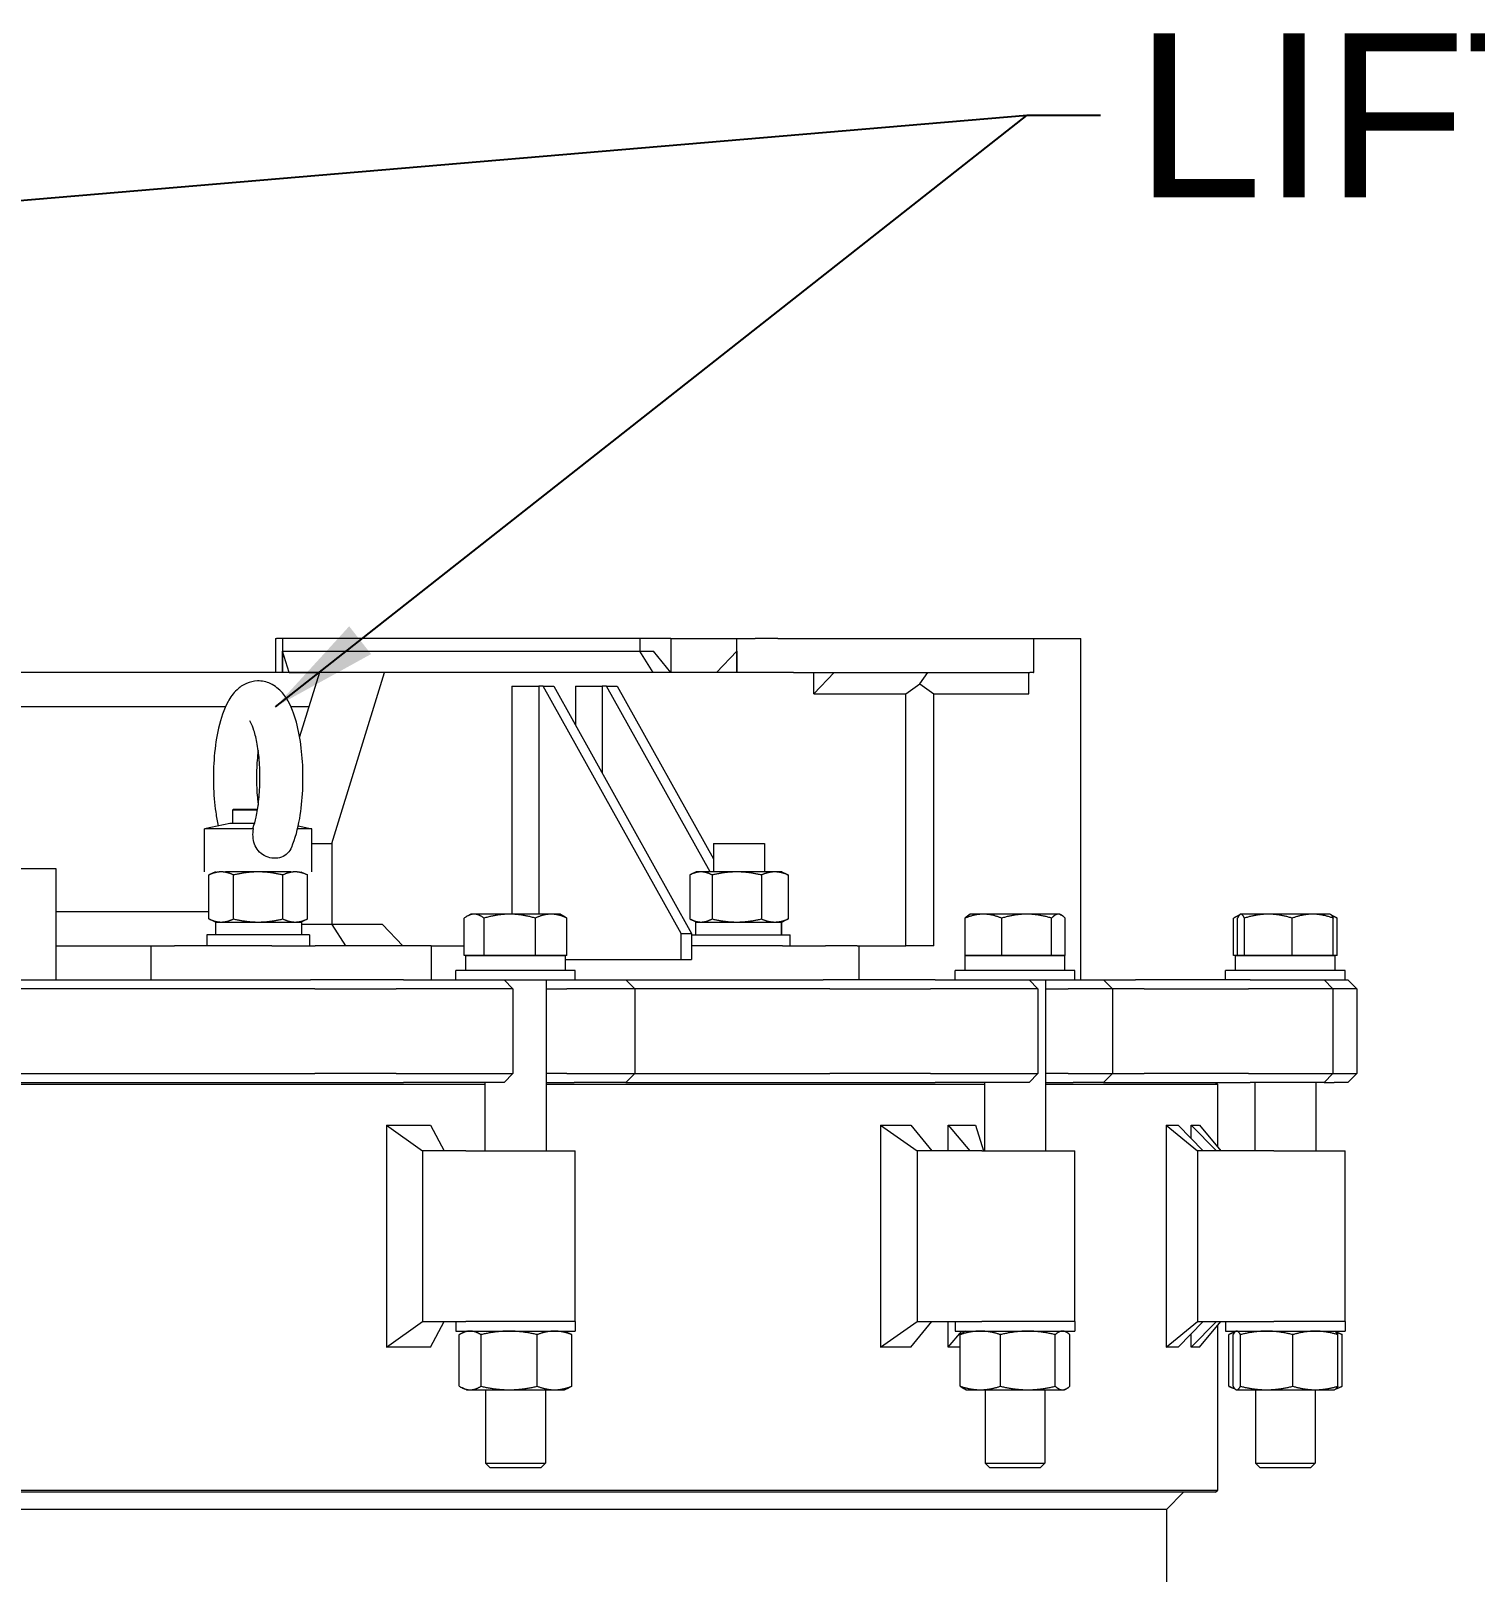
# Model space of a CAD drawing. Header units: inches. Extents: x 20 to 536, y 8 to 344.
# Drawn here: x 268 to 289.14, y 135.78 to 158.35 of the extents above; entities that cross this region are included whole.
import ezdxf

# ---------------------------------------------------------------- set-up
doc = ezdxf.new("R2010")
doc.units = ezdxf.units.IN
doc.header["$LTSCALE"] = 16
doc.header["$MEASUREMENT"] = 0
doc.layers.add('Symbol (ANSI)', color=7, linetype='Continuous', lineweight=25)
doc.layers.add('Visible (ANSI)', color=7, linetype='Continuous', lineweight=50)
doc.styles.add('MEMCOR Medium', font='arial.ttf')
doc.dimstyles.new('Default (ANSI)$7', dxfattribs={"dimscale": 16, "dimtxt": 0.15, "dimasz": 0.098425, "dimexe": 0.125, "dimexo": 0.0625, "dimgap": 0.031496, "dimtad": 0, "dimtih": 1, "dimtoh": 1, "dimdec": 4, "dimrnd": 1e-08, "dimzin": 3, "dimdsep": 46, "dimlunit": 5, "dimtxsty": 'MEMCOR Medium', "dimcen": 0.09, "dimdle": 0.393701, "dimclrd": 256, "dimclre": 256, "dimclrt": 256, "dimadec": 0, "dimazin": 1, "dimtfac": 0.8, "dimtofl": 0, "dimtmove": 0, "dimatfit": 3, "dimfxl": 1, "dimfrac": 1, "dimtolj": 1, "dimtzin": 4, "dimlwd": -1, "dimlwe": -1, "dimarcsym": 0})

msp = doc.modelspace()

# ---------------------------------------------------------------- linework, layer by layer
at = {"layer": 'Visible (ANSI)', "linetype": 'Continuous', "lineweight": 18}
for p, q in [((271.57917, 149.45079), (271.59386, 149.45079)), ((271.57917, 149.45079), (271.57917, 148.95079)), ((271.68101, 149.45079), (271.59386, 149.45079)), ((276.91182, 149.45079), (271.68101, 149.45079)), ((271.68101, 149.45079), (271.68101, 148.95079)), ((277.36597, 149.45079), (276.91182, 149.45079)), ((276.91182, 149.45079), (276.91182, 149.26329)), ((277.36597, 149.45079), (278.12597, 149.45079)), ((277.36597, 149.45079), (277.36597, 148.95079)), ((278.12597, 149.45079), (278.3294, 149.45079)), ((278.3294, 149.45079), (278.59763, 149.45079)), ((278.3294, 148.95079), (278.3294, 149.45079)), ((278.93304, 149.45079), (278.59763, 149.45079)), ((278.93304, 149.45079), (282.61711, 149.45079)), ((282.61711, 149.45079), (282.67439, 149.45079)), ((282.67439, 149.45079), (282.67877, 149.45079)), ((282.67877, 149.45079), (283.36597, 149.45079)), ((282.67877, 148.95079), (282.67877, 149.45079)), ((283.36597, 144.45079), (283.36597, 149.45079)), ((271.77758, 148.95079), (271.68101, 149.26329)), ((271.68101, 148.95079), (271.68101, 149.26329)), ((271.68101, 149.26329), (276.91182, 149.26329)), ((276.91182, 149.26329), (277.10999, 149.26329)), ((277.10783, 148.95079), (276.91182, 149.26329)), ((277.36597, 148.95079), (277.10999, 149.26329)), ((278.03219, 148.95079), (278.3294, 149.26329)), ((278.3294, 149.26329), (278.3294, 148.95079)), ((272.22295, 148.95079), (266.24314, 148.95079)), ((271.77758, 148.95079), (272.22295, 148.95079)), ((272.22295, 148.95079), (271.9316, 148.00794)), ((273.17401, 148.95079), (272.22295, 148.95079)), ((272.40147, 146.45079), (273.17401, 148.95079)), ((279.16157, 148.95079), (273.17401, 148.95079)), ((279.16157, 148.95079), (282.61711, 148.95079)), ((279.45878, 148.63829), (279.75598, 148.95079)), ((279.45878, 148.63829), (279.45878, 148.95079)), ((281.0074, 148.78689), (281.12648, 148.95079)), ((282.60597, 148.63829), (282.60597, 148.95079)), ((282.67439, 148.95079), (282.61711, 148.95079)), ((282.67439, 148.95079), (282.67877, 148.95079)), ((275.0397, 148.75079), (275.43347, 148.75079)), ((275.0397, 148.75079), (275.0397, 145.41442)), ((275.49767, 148.75079), (275.43347, 148.75079)), ((275.43347, 148.75079), (275.43347, 145.41442)), ((277.51391, 145.13079), (275.49767, 148.75079)), ((275.49767, 148.75079), (275.65218, 148.75079)), ((275.65218, 148.75079), (277.66842, 145.13079)), ((275.96675, 148.75079), (276.36053, 148.75079)), ((275.96675, 148.75079), (275.96675, 148.186)), ((276.42472, 148.75079), (276.36053, 148.75079)), ((276.36053, 148.75079), (276.36053, 147.47901)), ((277.93857, 146.03279), (276.42472, 148.75079)), ((276.42472, 148.75079), (276.57923, 148.75079)), ((276.57923, 148.75079), (277.98759, 146.22219)), ((280.80287, 148.63829), (281.0074, 148.78689)), ((281.0074, 148.78689), (281.21194, 148.63829)), ((279.45878, 148.63829), (280.80287, 148.63829)), ((280.80287, 144.95079), (280.80287, 148.63829)), ((281.21194, 144.95079), (281.21194, 148.63829)), ((281.21194, 148.63829), (282.60597, 148.63829)), ((270.84576, 148.45079), (266.24314, 148.45079)), ((272.06845, 148.45079), (271.804, 148.45079)), ((270.96238, 146.95079), (270.94988, 146.93829)), ((271.31387, 146.93829), (270.94988, 146.93829)), ((270.94988, 146.93829), (270.94988, 146.7418)), ((270.96238, 146.95079), (271.31592, 146.95079)), ((270.90954, 146.7418), (270.53748, 146.66271)), ((271.27011, 146.7418), (270.90954, 146.7418)), ((271.9104, 146.70562), (272.11228, 146.66271)), ((271.25484, 146.66271), (270.53748, 146.66271)), ((270.53748, 146.03279), (270.53748, 146.66271)), ((272.11228, 146.66271), (271.90058, 146.66271)), ((272.11228, 146.03279), (272.11228, 146.66271)), ((272.11228, 146.45079), (272.40147, 146.45079)), ((272.40147, 146.45079), (272.40147, 145.26329)), ((277.98759, 146.45079), (278.73759, 146.45079)), ((277.98759, 146.45079), (277.98759, 146.03279)), ((278.73759, 146.45079), (278.73759, 146.03279)), ((268.36814, 146.07579), (252.36814, 146.07579)), ((268.36814, 144.45079), (268.36814, 146.07579)), ((270.69988, 146.03279), (270.60319, 145.98771)), ((271.80381, 146.03279), (270.84595, 146.03279)), ((271.94988, 146.03279), (272.04657, 145.98771)), ((277.73759, 146.03279), (277.66157, 145.99734)), ((277.80538, 146.03279), (277.73759, 146.03279)), ((278.32914, 146.03279), (277.80538, 146.03279)), ((278.88635, 146.03279), (278.32914, 146.03279)), ((278.98759, 146.03279), (278.88635, 146.03279)), ((278.98759, 146.03279), (279.06362, 145.99734)), ((270.60319, 145.34388), (270.60319, 145.98771)), ((270.96404, 145.34388), (270.96404, 145.98771)), ((271.68572, 145.34388), (271.68572, 145.98771)), ((272.04657, 145.34388), (272.04657, 145.98771)), ((277.64194, 145.98771), (277.64194, 145.34388)), ((277.96881, 145.98771), (277.96881, 145.34388)), ((278.68946, 145.98771), (278.68946, 145.34388)), ((279.08325, 145.98771), (279.08325, 145.34388)), ((268.36814, 145.45079), (270.60319, 145.45079)), ((270.69988, 145.29879), (270.60319, 145.34388)), ((271.94988, 145.29879), (272.04657, 145.34388)), ((274.34043, 144.81042), (274.34043, 145.35583)), ((274.43543, 145.41442), (274.38138, 145.38322)), ((274.48537, 145.41442), (274.43543, 145.41442)), ((275.00581, 145.41442), (274.48537, 145.41442)), ((274.6303, 144.81042), (274.6303, 145.35583)), ((275.61187, 145.41442), (275.00581, 145.41442)), ((275.38131, 144.81042), (275.38131, 145.35583)), ((275.74743, 145.41442), (275.61187, 145.41442)), ((275.74743, 145.41442), (275.80148, 145.38322)), ((275.84243, 144.81042), (275.84243, 145.35583)), ((277.73759, 145.29879), (277.66157, 145.33424)), ((278.98759, 145.29879), (279.06362, 145.33424)), ((281.67143, 144.81042), (281.67143, 145.35583)), ((281.7471, 145.41442), (281.72396, 145.40106)), ((281.93924, 145.41442), (281.7471, 145.41442)), ((282.57289, 145.41442), (281.93924, 145.41442)), ((282.20705, 144.81042), (282.20705, 145.35583)), ((283.03675, 145.41442), (282.57289, 145.41442)), ((282.93872, 144.81042), (282.93872, 145.35583)), ((283.0591, 145.41442), (283.03675, 145.41442)), ((283.0591, 145.41442), (283.08224, 145.40106)), ((283.13477, 144.81042), (283.13477, 145.35583)), ((285.69849, 145.41115), (285.60266, 145.35583)), ((285.60266, 144.81042), (285.60266, 145.35583)), ((285.66032, 144.81042), (285.66032, 145.35583)), ((285.70415, 145.41442), (285.69849, 145.41115)), ((285.70976, 145.41442), (285.70415, 145.41442)), ((286.10911, 145.41442), (285.70976, 145.41442)), ((285.7592, 144.81042), (285.7592, 145.35583)), ((286.7595, 145.41442), (286.10911, 145.41442)), ((286.45902, 144.81042), (286.45902, 145.35583)), ((287.01615, 145.41442), (286.7595, 145.41442)), ((287.01615, 145.41442), (287.02181, 145.41115)), ((287.02181, 145.41115), (287.11763, 145.35583)), ((287.05997, 144.81042), (287.05997, 145.35583)), ((287.11763, 144.81042), (287.11763, 145.35583)), ((272.07488, 145.11079), (270.57488, 145.11079)), ((270.57488, 145.11079), (270.57488, 144.95079)), ((270.6994, 145.29879), (270.6994, 145.11079)), ((270.6994, 145.29879), (271.95738, 145.29879)), ((271.95738, 145.29879), (271.95738, 145.11079)), ((272.40147, 145.26329), (271.95738, 145.26329)), ((272.07488, 145.11079), (272.07488, 144.95079)), ((273.14311, 145.26329), (272.40147, 145.26329)), ((272.40147, 145.26329), (272.60211, 144.95079)), ((273.14311, 145.26329), (273.44031, 144.95079)), ((277.51391, 145.13079), (277.66842, 145.13079)), ((277.51391, 144.75079), (277.51391, 145.13079)), ((277.66842, 145.13079), (277.66842, 144.75079)), ((277.66842, 145.11079), (279.11259, 145.11079)), ((277.73009, 145.29879), (278.98441, 145.29879)), ((277.73009, 145.11079), (277.73009, 145.29879)), ((278.98441, 145.11079), (278.98441, 145.29879)), ((278.98441, 145.29879), (278.98759, 145.29879)), ((278.99097, 145.29879), (278.98759, 145.29879)), ((278.99097, 145.11079), (278.99097, 145.29879)), ((279.11259, 144.95079), (279.11259, 145.11079)), ((268.36814, 144.95079), (269.7547, 144.95079)), ((269.7547, 144.95079), (270.10019, 144.95079)), ((269.7547, 144.95079), (269.7547, 144.45079)), ((271.52677, 144.95079), (270.10019, 144.95079)), ((271.52677, 144.95079), (272.15681, 144.95079)), ((273.8564, 144.95079), (272.15681, 144.95079)), ((273.8564, 144.95079), (274.34043, 144.95079)), ((273.8564, 144.95079), (273.8564, 144.45079)), ((278.9999, 144.95079), (277.66842, 144.95079)), ((278.9999, 144.95079), (279.62993, 144.95079)), ((280.09346, 144.95079), (279.62993, 144.95079)), ((280.09346, 144.95079), (280.11793, 144.95079)), ((280.11793, 144.95079), (280.80287, 144.95079)), ((280.11793, 144.95079), (280.11793, 144.45079)), ((281.21194, 144.95079), (280.80287, 144.95079)), ((274.48537, 144.81042), (274.34043, 144.81042)), ((274.36193, 144.81042), (275.82093, 144.81042)), ((274.36193, 144.59142), (274.36193, 144.81042)), ((274.43543, 144.81042), (274.43543, 144.81042)), ((274.6303, 144.81042), (274.48537, 144.81042)), ((275.00581, 144.81042), (274.6303, 144.81042)), ((275.38131, 144.81042), (275.00581, 144.81042)), ((275.61187, 144.81042), (275.38131, 144.81042)), ((275.84243, 144.81042), (275.61187, 144.81042)), ((275.74743, 144.81042), (275.74743, 144.81042)), ((275.82093, 144.59142), (275.82093, 144.81042)), ((275.82093, 144.75079), (277.51391, 144.75079)), ((277.51391, 144.75079), (277.66842, 144.75079)), ((281.93924, 144.81042), (281.67143, 144.81042)), ((281.6736, 144.81042), (283.1326, 144.81042)), ((281.6736, 144.59142), (281.6736, 144.81042)), ((281.7471, 144.81042), (281.7471, 144.81042)), ((282.20705, 144.81042), (281.93924, 144.81042)), ((282.57289, 144.81042), (282.20705, 144.81042)), ((282.93872, 144.81042), (282.57289, 144.81042)), ((283.03675, 144.81042), (282.93872, 144.81042)), ((283.13477, 144.81042), (283.03675, 144.81042)), ((283.0591, 144.81042), (283.0591, 144.81042)), ((283.1326, 144.59142), (283.1326, 144.81042)), ((285.66032, 144.81042), (285.60266, 144.81042)), ((285.63065, 144.81042), (287.08965, 144.81042)), ((285.63065, 144.59142), (285.63065, 144.81042)), ((285.70976, 144.81042), (285.66032, 144.81042)), ((285.70415, 144.81042), (285.70415, 144.81042)), ((285.7592, 144.81042), (285.70976, 144.81042)), ((286.10911, 144.81042), (285.7592, 144.81042)), ((286.45902, 144.81042), (286.10911, 144.81042)), ((286.7595, 144.81042), (286.45902, 144.81042)), ((287.05997, 144.81042), (286.7595, 144.81042)), ((287.01615, 144.81042), (287.01615, 144.81042)), ((287.11763, 144.81042), (287.05997, 144.81042)), ((287.08965, 144.59142), (287.08965, 144.81042)), ((267.58805, 144.45079), (272.09129, 144.45079)), ((272.91208, 144.45079), (272.09129, 144.45079)), ((273.45036, 144.45079), (272.91208, 144.45079)), ((273.45036, 144.45079), (274.6293, 144.45079)), ((275.96643, 144.59142), (274.21643, 144.59142)), ((274.21643, 144.45079), (274.21643, 144.59142)), ((274.6293, 144.45079), (274.86694, 144.45079)), ((274.86694, 144.45079), (274.92306, 144.45079)), ((274.92306, 144.45079), (275.05306, 144.32079)), ((274.92306, 144.45079), (275.95263, 144.45079)), ((275.53893, 144.45079), (275.53893, 141.95079)), ((275.95263, 144.45079), (276.11967, 144.45079)), ((275.96643, 144.45079), (275.96643, 144.59142)), ((276.11967, 144.45079), (276.34712, 144.45079)), ((276.34712, 144.45079), (276.70668, 144.45079)), ((276.70668, 144.45079), (279.59256, 144.45079)), ((276.70668, 144.45079), (276.83668, 144.32079)), ((280.42956, 144.45079), (279.59256, 144.45079)), ((281.23515, 144.45079), (280.42956, 144.45079)), ((281.23515, 144.45079), (282.42302, 144.45079)), ((283.2781, 144.59142), (281.5281, 144.59142)), ((281.5281, 144.45079), (281.5281, 144.59142)), ((282.42302, 144.45079), (282.58603, 144.45079)), ((282.58603, 144.45079), (282.60814, 144.45079)), ((282.60814, 144.45079), (282.73814, 144.32079)), ((282.60814, 144.45079), (283.2781, 144.45079)), ((282.8506, 144.45079), (282.8506, 141.95079)), ((283.2781, 144.45079), (283.2781, 144.59142)), ((283.2781, 144.45079), (283.42307, 144.45079)), ((283.42307, 144.45079), (283.57082, 144.45079)), ((283.57082, 144.45079), (283.69963, 144.45079)), ((283.69963, 144.45079), (284.16709, 144.45079)), ((283.69963, 144.45079), (283.82963, 144.32079)), ((284.89286, 144.45079), (284.16709, 144.45079)), ((285.84312, 144.45079), (284.89286, 144.45079)), ((287.23515, 144.59142), (285.48515, 144.59142)), ((285.48515, 144.45079), (285.48515, 144.59142)), ((285.84312, 144.45079), (286.85908, 144.45079)), ((286.85908, 144.45079), (286.92264, 144.45079)), ((286.92264, 144.45079), (286.92564, 144.45079)), ((286.92564, 144.45079), (287.05564, 144.32079)), ((286.92564, 144.45079), (287.23515, 144.45079)), ((287.23515, 144.45079), (287.23515, 144.59142)), ((287.23515, 144.45079), (287.26213, 144.45079)), ((287.26213, 144.45079), (287.27303, 144.45079)), ((287.27303, 144.45079), (287.40303, 144.32079)), ((272.15257, 144.32079), (267.62579, 144.32079)), ((272.15257, 144.32079), (272.80399, 144.32079)), ((272.80399, 144.32079), (273.34227, 144.32079)), ((274.69737, 144.32079), (273.34227, 144.32079)), ((274.93615, 144.32079), (274.69737, 144.32079)), ((275.05306, 144.32079), (274.93615, 144.32079)), ((275.05306, 144.32079), (275.05306, 143.08079)), ((275.53893, 144.32079), (275.8424, 144.32079)), ((276.19486, 144.32079), (275.8424, 144.32079)), ((276.42339, 144.32079), (276.19486, 144.32079)), ((276.83668, 144.32079), (276.42339, 144.32079)), ((279.69305, 144.32079), (276.83668, 144.32079)), ((276.83668, 144.32079), (276.83668, 143.08079)), ((279.69305, 144.32079), (280.35733, 144.32079)), ((280.35733, 144.32079), (281.16292, 144.32079)), ((282.52829, 144.32079), (281.16292, 144.32079)), ((282.69208, 144.32079), (282.52829, 144.32079)), ((282.73814, 144.32079), (282.69208, 144.32079)), ((282.73814, 144.32079), (282.73814, 143.08079)), ((282.8506, 144.32079), (283.1826, 144.32079)), ((283.53312, 144.32079), (283.1826, 144.32079)), ((283.68158, 144.32079), (283.53312, 144.32079)), ((283.82963, 144.32079), (283.68158, 144.32079)), ((284.29149, 144.32079), (283.82963, 144.32079)), ((283.82963, 144.32079), (283.82963, 143.08079)), ((284.29149, 144.32079), (284.8675, 144.32079)), ((284.8675, 144.32079), (285.81776, 144.32079)), ((286.98553, 144.32079), (285.81776, 144.32079)), ((287.04939, 144.32079), (286.98553, 144.32079)), ((287.05564, 144.32079), (287.04939, 144.32079)), ((287.34473, 144.32079), (287.05564, 144.32079)), ((287.05564, 144.32079), (287.05564, 143.08079)), ((287.39051, 144.32079), (287.34473, 144.32079)), ((287.40303, 144.32079), (287.39051, 144.32079)), ((287.40303, 144.32079), (287.40303, 143.08079)), ((267.62579, 143.08079), (272.15257, 143.08079)), ((272.80399, 143.08079), (272.15257, 143.08079)), ((273.34227, 143.08079), (272.80399, 143.08079)), ((273.34227, 143.08079), (274.69737, 143.08079)), ((274.69737, 143.08079), (274.93615, 143.08079)), ((274.92306, 142.95079), (275.05306, 143.08079)), ((274.93615, 143.08079), (275.05306, 143.08079)), ((275.8424, 143.08079), (275.53893, 143.08079)), ((275.8424, 143.08079), (276.19486, 143.08079)), ((276.19486, 143.08079), (276.42339, 143.08079)), ((276.42339, 143.08079), (276.83668, 143.08079)), ((276.70668, 142.95079), (276.83668, 143.08079)), ((276.83668, 143.08079), (279.69305, 143.08079)), ((280.35733, 143.08079), (279.69305, 143.08079)), ((281.16292, 143.08079), (280.35733, 143.08079)), ((281.16292, 143.08079), (282.52829, 143.08079)), ((282.52829, 143.08079), (282.69208, 143.08079)), ((282.60814, 142.95079), (282.73814, 143.08079)), ((282.69208, 143.08079), (282.73814, 143.08079)), ((283.1826, 143.08079), (282.8506, 143.08079)), ((283.1826, 143.08079), (283.53312, 143.08079)), ((283.53312, 143.08079), (283.68158, 143.08079)), ((283.68158, 143.08079), (283.82963, 143.08079)), ((283.69963, 142.95079), (283.82963, 143.08079)), ((283.82963, 143.08079), (284.29149, 143.08079)), ((284.8675, 143.08079), (284.29149, 143.08079)), ((285.81776, 143.08079), (284.8675, 143.08079)), ((285.81776, 143.08079), (286.98553, 143.08079)), ((286.92564, 142.95079), (287.05564, 143.08079)), ((286.98553, 143.08079), (287.04939, 143.08079)), ((287.04939, 143.08079), (287.05564, 143.08079)), ((287.05564, 143.08079), (287.34473, 143.08079)), ((287.27303, 142.95079), (287.40303, 143.08079)), ((287.34473, 143.08079), (287.39051, 143.08079)), ((287.39051, 143.08079), (287.40303, 143.08079)), ((274.64393, 142.91954), (265.98577, 142.91954)), ((267.35878, 142.95079), (272.43453, 142.95079)), ((272.43453, 142.95079), (272.91208, 142.95079)), ((272.91208, 142.95079), (273.45036, 142.95079)), ((274.6293, 142.95079), (273.45036, 142.95079)), ((274.86694, 142.95079), (274.6293, 142.95079)), ((274.64393, 142.95079), (274.64393, 141.95079)), ((274.92306, 142.95079), (274.86694, 142.95079)), ((275.53893, 142.95079), (275.95049, 142.95079)), ((281.9556, 142.91954), (275.53893, 142.91954)), ((276.11967, 142.95079), (275.95049, 142.95079)), ((276.34712, 142.95079), (276.11967, 142.95079)), ((276.70668, 142.95079), (276.34712, 142.95079)), ((276.70668, 142.95079), (279.88186, 142.95079)), ((279.88186, 142.95079), (280.42956, 142.95079)), ((280.42956, 142.95079), (281.23515, 142.95079)), ((282.42302, 142.95079), (281.23515, 142.95079)), ((281.9556, 142.95079), (281.9556, 141.95079)), ((282.58603, 142.95079), (282.42302, 142.95079)), ((282.60814, 142.95079), (282.58603, 142.95079)), ((282.8506, 142.95079), (283.25482, 142.95079)), ((285.36936, 142.91954), (282.8506, 142.91954)), ((283.42307, 142.95079), (283.25482, 142.95079)), ((283.57082, 142.95079), (283.42307, 142.95079)), ((283.69963, 142.95079), (283.57082, 142.95079)), ((283.69963, 142.95079), (284.3584, 142.95079)), ((284.3584, 142.95079), (284.89286, 142.95079)), ((284.89286, 142.95079), (285.84312, 142.95079)), ((285.33811, 142.95079), (285.36936, 142.91954)), ((285.36936, 142.00294), (285.36936, 142.91954)), ((286.85908, 142.95079), (285.84312, 142.95079)), ((285.91265, 142.95079), (285.91265, 141.95079)), ((286.80765, 142.95079), (286.80765, 141.95079)), ((286.92264, 142.95079), (286.85908, 142.95079)), ((286.92564, 142.95079), (286.92264, 142.95079)), ((286.92564, 142.95079), (287.07487, 142.95079)), ((287.21657, 142.95079), (287.07487, 142.95079)), ((287.26213, 142.95079), (287.21657, 142.95079)), ((287.27303, 142.95079), (287.26213, 142.95079)), ((273.2015, 142.32564), (273.2015, 139.07595)), ((273.2015, 142.32564), (273.84579, 142.32564)), ((273.2015, 142.32564), (273.73042, 141.95079)), ((273.84579, 142.32564), (274.04787, 141.95079)), ((280.43553, 142.32564), (280.43553, 139.07595)), ((280.43553, 142.32564), (280.87818, 142.32564)), ((280.43553, 142.32564), (280.96892, 141.95079)), ((280.87818, 142.32564), (281.18571, 141.95079)), ((281.42554, 142.32564), (281.74128, 141.95079)), ((281.42554, 141.95079), (281.42554, 142.32564)), ((281.42554, 142.32564), (281.82428, 142.32564)), ((281.82428, 142.32564), (281.94117, 141.95079)), ((284.61448, 142.32564), (284.61448, 139.07595)), ((284.61448, 142.32564), (284.78811, 142.32564)), ((284.61448, 142.32564), (285.07114, 141.95079)), ((284.78811, 142.32564), (285.15427, 141.95079)), ((284.98031, 142.32564), (285.34936, 141.95079)), ((284.98031, 142.12887), (284.98031, 142.32564)), ((284.98031, 142.32564), (285.10214, 142.32564)), ((285.10214, 142.32564), (285.41255, 141.95079)), ((274.36389, 141.95079), (273.73042, 141.95079)), ((273.73042, 141.95079), (273.73042, 139.45079)), ((274.36389, 141.95079), (275.96643, 141.95079)), ((275.96643, 139.45079), (275.96643, 141.95079)), ((281.91698, 141.95079), (280.96892, 141.95079)), ((280.96892, 141.95079), (280.96892, 139.45079)), ((281.91698, 141.95079), (283.2781, 141.95079)), ((283.2781, 139.45079), (283.2781, 141.95079)), ((286.18944, 141.95079), (285.07114, 141.95079)), ((285.07114, 141.95079), (285.07114, 139.45079)), ((286.18944, 141.95079), (287.23515, 141.95079)), ((287.23515, 139.45079), (287.23515, 141.95079)), ((273.2015, 139.07595), (273.73042, 139.45079)), ((273.73042, 139.45079), (274.36389, 139.45079)), ((273.84579, 139.07595), (274.04787, 139.45079)), ((274.21643, 139.45079), (274.21643, 139.31017)), ((275.96643, 139.45079), (274.36389, 139.45079)), ((275.96643, 139.45079), (274.36389, 139.45079)), ((275.96643, 139.45079), (275.96643, 139.31017)), ((280.43553, 139.07595), (280.96892, 139.45079)), ((280.87818, 139.07595), (281.18571, 139.45079)), ((280.96892, 139.45079), (281.91698, 139.45079)), ((281.42554, 139.07595), (281.42554, 139.45079)), ((281.5281, 139.45079), (281.5281, 139.31017)), ((283.2781, 139.45079), (281.91698, 139.45079)), ((283.2781, 139.45079), (281.91698, 139.45079)), ((283.2781, 139.45079), (283.2781, 139.31017)), ((284.61448, 139.07595), (285.07114, 139.45079)), ((284.78811, 139.07595), (285.15427, 139.45079)), ((284.98031, 139.07595), (285.34936, 139.45079)), ((285.07114, 139.45079), (286.18944, 139.45079)), ((285.10214, 139.07595), (285.41255, 139.45079)), ((285.48515, 139.45079), (285.48515, 139.31017)), ((287.23515, 139.45079), (286.18944, 139.45079)), ((287.23515, 139.45079), (286.18944, 139.45079)), ((287.23515, 139.45079), (287.23515, 139.31017)), ((274.21643, 139.31017), (275.96643, 139.31017)), ((274.2683, 138.50303), (274.2683, 139.2583)), ((274.37243, 139.31017), (274.31319, 139.28254)), ((274.58602, 138.50303), (274.58602, 139.2583)), ((275.40915, 138.50303), (275.40915, 139.2583)), ((275.81043, 139.31017), (275.86967, 139.28254)), ((275.91456, 138.50303), (275.91456, 139.2583)), ((281.42554, 139.07595), (281.62283, 139.31017)), ((281.5281, 139.31017), (283.2781, 139.31017)), ((281.60116, 138.50303), (281.60116, 139.2583)), ((281.6841, 139.31017), (281.65874, 139.29834)), ((282.18822, 138.50303), (282.18822, 139.2583)), ((282.99016, 138.50303), (282.99016, 139.2583)), ((283.1221, 139.31017), (283.14746, 139.29834)), ((283.20504, 138.50303), (283.20504, 139.2583)), ((284.98031, 139.07595), (284.98031, 139.27271)), ((285.36936, 136.98204), (285.36936, 139.39864)), ((285.48515, 139.31017), (287.23515, 139.31017)), ((285.63494, 139.30727), (285.52992, 139.2583)), ((285.52992, 138.50303), (285.52992, 139.2583)), ((285.59312, 138.50303), (285.59312, 139.2583)), ((285.64115, 139.31017), (285.63494, 139.30727)), ((285.70148, 138.50303), (285.70148, 139.2583)), ((286.46852, 138.50303), (286.46852, 139.2583)), ((287.07915, 139.31017), (287.08535, 139.30727)), ((287.08535, 139.30727), (287.19038, 139.2583)), ((287.12718, 138.50303), (287.12718, 139.2583)), ((287.19038, 138.50303), (287.19038, 139.2583)), ((273.84579, 139.07595), (273.2015, 139.07595)), ((280.87818, 139.07595), (280.43553, 139.07595)), ((281.60116, 139.07595), (281.42554, 139.07595)), ((284.78811, 139.07595), (284.61448, 139.07595)), ((285.10214, 139.07595), (284.98031, 139.07595)), ((274.37243, 138.45117), (274.31319, 138.47879)), ((274.37243, 138.45117), (274.42716, 138.45117)), ((274.42716, 138.45117), (274.99758, 138.45117)), ((274.65393, 138.45117), (274.65393, 137.37653)), ((274.99758, 138.45117), (275.66185, 138.45117)), ((275.52893, 138.45117), (275.52893, 137.37653)), ((275.66185, 138.45117), (275.81043, 138.45117)), ((275.81043, 138.45117), (275.86967, 138.47879)), ((281.6841, 138.45117), (281.65874, 138.46299)), ((281.6841, 138.45117), (281.89469, 138.45117)), ((281.89469, 138.45117), (282.58919, 138.45117)), ((281.9656, 138.45117), (281.9656, 137.37653)), ((282.58919, 138.45117), (283.0976, 138.45117)), ((282.8406, 138.45117), (282.8406, 137.37653)), ((283.0976, 138.45117), (283.1221, 138.45117)), ((283.1221, 138.45117), (283.14746, 138.46299)), ((285.63494, 138.45406), (285.52992, 138.50303)), ((285.64115, 138.45117), (285.63494, 138.45406)), ((285.64115, 138.45117), (285.6473, 138.45117)), ((285.6473, 138.45117), (286.085, 138.45117)), ((285.92265, 138.45117), (285.92265, 137.37653)), ((286.085, 138.45117), (286.79785, 138.45117)), ((286.79765, 138.45117), (286.79765, 137.37653)), ((286.79785, 138.45117), (287.07915, 138.45117)), ((287.07915, 138.45117), (287.08535, 138.45406)), ((287.08535, 138.45406), (287.19038, 138.50303)), ((274.65393, 137.37653), (275.52893, 137.37653)), ((274.72209, 137.31042), (274.65393, 137.37653)), ((275.46077, 137.31042), (274.72209, 137.31042)), ((275.46077, 137.31042), (275.52893, 137.37653)), ((281.9656, 137.37653), (282.8406, 137.37653)), ((282.03376, 137.31042), (281.9656, 137.37653)), ((282.77244, 137.31042), (282.03376, 137.31042)), ((282.77244, 137.31042), (282.8406, 137.37653)), ((285.92265, 137.37653), (286.79765, 137.37653)), ((285.99081, 137.31042), (285.92265, 137.37653)), ((286.72949, 137.31042), (285.99081, 137.31042)), ((286.72949, 137.31042), (286.79765, 137.37653)), ((260.38996, 136.98204), (285.36936, 136.98204)), ((285.33811, 136.95079), (285.36936, 136.98204)), ((285.33811, 136.95079), (260.41436, 136.95079)), ((284.61785, 136.70079), (284.86785, 136.95079)), ((284.61785, 136.70079), (260.77007, 136.70079)), ((284.61785, 136.70079), (284.61785, 125.20079))]:
    msp.add_line(p, q, dxfattribs=at)
for points, knots in [([(271.81497, 146.3957), (271.8678, 146.51994), (271.90503, 146.66083), (271.95479, 146.94684), (271.96958, 147.0873), (271.98273, 147.36831), (271.98174, 147.50843), (271.96496, 147.78173), (271.94918, 147.91476), (271.90175, 148.16881), (271.8698, 148.28853), (271.77756, 148.52121), (271.72079, 148.6346), (271.57165, 148.7518), (271.53932, 148.77245), (271.44686, 148.81441), (271.37983, 148.82984), (271.25608, 148.82625), (271.20086, 148.81259), (271.098, 148.76774), (271.05295, 148.73502), (270.95786, 148.64639), (270.91738, 148.58749), (270.81993, 148.41126), (270.77762, 148.28299), (270.71505, 148.01059), (270.69432, 147.87037), (270.6708, 147.58835), (270.66694, 147.44754), (270.67427, 147.17051), (270.68529, 147.03439), (270.71339, 146.83671), (270.7253, 146.76976), (270.73936, 146.70562)], [3.76997474, 3.76997474, 3.76997474, 3.76997474, 4.19963387, 4.19963387, 4.56211198, 4.56211198, 4.90855175, 4.90855175, 5.25587215, 5.25587215, 5.62101812, 5.62101812, 6.0449736, 6.0449736, 6.14387202, 6.14387202, 6.29216644, 6.29216644, 6.41712226, 6.41712226, 6.56359159, 6.56359159, 6.79275957, 6.79275957, 7.21480781, 7.21480781, 7.59032217, 7.59032217, 7.93942864, 7.93942864, 8.28504298, 8.28504298, 8.47084864, 8.47084864, 8.47084864, 8.47084864]), ([(271.25126, 146.68334), (271.26608, 146.72486), (271.28095, 146.77675), (271.30911, 146.90363), (271.32193, 146.98091), (271.34152, 147.15205), (271.34784, 147.24672), (271.35192, 147.44074), (271.34947, 147.54015), (271.33599, 147.72989), (271.32501, 147.8203), (271.29717, 147.97861), (271.28054, 148.04742), (271.24763, 148.15195), (271.23132, 148.19059), (271.20895, 148.23308), (271.20127, 148.2428), (271.20127, 148.2428)], [3.85541887, 3.85541887, 3.85541887, 3.85541887, 4.08951522, 4.08951522, 4.35754583, 4.35754583, 4.64449253, 4.64449253, 4.93837646, 4.93837646, 5.22972866, 5.22972866, 5.50714919, 5.50714919, 5.75234189, 5.75234189, 5.93934663, 5.93934663, 5.93934663, 5.93934663]), ([(271.32488, 147.81015), (271.31853, 147.76315), (271.31326, 147.714), (271.30167, 147.57017), (271.29832, 147.47227), (271.30047, 147.27658), (271.30609, 147.17879), (271.31851, 147.06129), (271.32155, 147.03602), (271.32488, 147.01134)], [7.441846323, 7.441846323, 7.441846323, 7.441846323, 7.598984908, 7.598984908, 7.889546922, 7.889546922, 8.183607343, 8.183607343, 8.266116945, 8.266116945, 8.266116945, 8.266116945]), ([(271.81497, 146.39569), (271.81153, 146.38761), (271.80787, 146.37992), (271.7865, 146.33918), (271.7636, 146.3108), (271.70718, 146.26578), (271.67446, 146.24984), (271.60272, 146.23179), (271.56435, 146.2299), (271.48737, 146.24046), (271.44947, 146.25277), (271.38094, 146.29023), (271.35089, 146.31445), (271.30239, 146.37183), (271.28428, 146.40344), (271.25785, 146.47497), (271.25088, 146.51389), (271.24713, 146.5899), (271.2496, 146.62664), (271.25484, 146.66271)], [0.72465452, 0.72465452, 0.72465452, 0.72465452, 0.81037425, 0.81037425, 1.20283151, 1.20283151, 1.59567121, 1.59567121, 1.99045995, 1.99045995, 2.38348301, 2.38348301, 2.7609854, 2.7609854, 3.1199212, 3.1199212, 3.50625859, 3.50625859, 3.86180885, 3.86180885, 3.86180885, 3.86180885])]:
    msp.add_open_spline(points, degree=3, knots=knots, dxfattribs=at)
msp.add_open_spline([(271.25484, 146.66271), (271.25, 146.66948), (271.24879, 146.67641), (271.25126, 146.68334)], degree=3, dxfattribs=at)
for points, weights in [([(270.78361, 146.03279), (270.69988, 146.03279), (270.60319, 145.98771)], [1, 1.0379548493, 1]), ([(270.96404, 145.98771), (270.86735, 146.03279), (270.78361, 146.03279)], [1, 1.0379548493, 1]), ([(271.32488, 146.03279), (271.15741, 146.03279), (270.96404, 145.98771)], [1, 1.0379548493, 1]), ([(271.68572, 145.98771), (271.49235, 146.03279), (271.32488, 146.03279)], [1, 1.0379548493, 1]), ([(271.86615, 146.03279), (271.78241, 146.03279), (271.68572, 145.98771)], [1, 1.0379548493, 1]), ([(272.04657, 145.98771), (271.94988, 146.03279), (271.86615, 146.03279)], [1, 1.0379548493, 1]), ([(277.80538, 146.03279), (277.72953, 146.03279), (277.64194, 145.98771)], [1, 1.0379548493, 1]), ([(277.96881, 145.98771), (277.88123, 146.03279), (277.80538, 146.03279)], [1, 1.0379548493, 1]), ([(278.32914, 146.03279), (278.16191, 146.03279), (277.96881, 145.98771)], [1, 1.0379548493, 1]), ([(278.68946, 145.98771), (278.49636, 146.03279), (278.32914, 146.03279)], [1, 1.0379548493, 1]), ([(278.88635, 146.03279), (278.79498, 146.03279), (278.68946, 145.98771)], [1, 1.0379548493, 1]), ([(279.08325, 145.98771), (278.97773, 146.03279), (278.88635, 146.03279)], [1, 1.0379548493, 1]), ([(279.06362, 145.99734), (279.07329, 145.99283), (279.08325, 145.98771)], [1.00742993407, 1.00417399152, 1]), ([(270.60319, 145.34388), (270.69988, 145.29879), (270.78361, 145.29879)], [1, 1.0379548493, 1]), ([(270.78361, 145.29879), (270.86735, 145.29879), (270.96404, 145.34388)], [1, 1.0379548493, 1]), ([(270.96404, 145.34388), (271.15741, 145.29879), (271.32488, 145.29879)], [1, 1.0379548493, 1]), ([(271.32488, 145.29879), (271.49235, 145.29879), (271.68572, 145.34388)], [1, 1.0379548493, 1]), ([(271.68572, 145.34388), (271.78241, 145.29879), (271.86615, 145.29879)], [1, 1.0379548493, 1]), ([(271.86615, 145.29879), (271.94988, 145.29879), (272.04657, 145.34388)], [1, 1.0379548493, 1]), ([(274.48537, 145.41442), (274.4181, 145.41442), (274.34043, 145.35583)], [1, 1.0379548493, 1]), ([(274.6303, 145.35583), (274.55263, 145.41442), (274.48537, 145.41442)], [1, 1.0379548493, 1]), ([(275.00581, 145.41442), (274.83153, 145.41442), (274.6303, 145.35583)], [1, 1.0379548493, 1]), ([(275.38131, 145.35583), (275.18008, 145.41442), (275.00581, 145.41442)], [1, 1.0379548493, 1]), ([(275.61187, 145.41442), (275.50487, 145.41442), (275.38131, 145.35583)], [1, 1.0379548493, 1]), ([(275.84243, 145.35583), (275.71888, 145.41442), (275.61187, 145.41442)], [1, 1.0379548493, 1]), ([(275.80148, 145.38322), (275.82129, 145.37178), (275.84243, 145.35583)], [1.01477953359, 1.01005189042, 1]), ([(277.64194, 145.34388), (277.72953, 145.29879), (277.80538, 145.29879)], [1, 1.0379548493, 1]), ([(277.80538, 145.29879), (277.88123, 145.29879), (277.96881, 145.34388)], [1, 1.0379548493, 1]), ([(277.96881, 145.34388), (278.16191, 145.29879), (278.32914, 145.29879)], [1, 1.0379548493, 1]), ([(278.32914, 145.29879), (278.49636, 145.29879), (278.68946, 145.34388)], [1, 1.0379548493, 1]), ([(278.68946, 145.34388), (278.79498, 145.29879), (278.88635, 145.29879)], [1, 1.0379548493, 1]), ([(278.88635, 145.29879), (278.97773, 145.29879), (279.08325, 145.34388)], [1, 1.0379548493, 1]), ([(279.08325, 145.34388), (279.07329, 145.33875), (279.06362, 145.33424)], [1, 1.00417399152, 1.00742993407]), ([(281.93924, 145.41442), (281.81495, 145.41442), (281.67143, 145.35583)], [1, 1.0379548493, 1]), ([(281.67143, 145.35583), (281.69913, 145.38672), (281.72396, 145.40106)], [1, 1.01965956375, 1.01895290532]), ([(282.20705, 145.35583), (282.06353, 145.41442), (281.93924, 145.41442)], [1, 1.0379548493, 1]), ([(282.57289, 145.41442), (282.4031, 145.41442), (282.20705, 145.35583)], [1, 1.0379548493, 1]), ([(282.93872, 145.35583), (282.74267, 145.41442), (282.57289, 145.41442)], [1, 1.0379548493, 1]), ([(283.03675, 145.41442), (282.99125, 145.41442), (282.93872, 145.35583)], [1, 1.0379548493, 1]), ([(283.13477, 145.35583), (283.08224, 145.41442), (283.03675, 145.41442)], [1, 1.0379548493, 1]), ([(285.68069, 145.39319), (285.64342, 145.37936), (285.60266, 145.35583)], [1.01810318657, 1.01490424563, 1]), ([(285.70976, 145.41442), (285.68682, 145.41442), (285.66032, 145.35583)], [1, 1.0379548493, 1]), ([(285.7592, 145.35583), (285.7327, 145.41442), (285.70976, 145.41442)], [1, 1.0379548493, 1]), ([(286.10911, 145.41442), (285.94671, 145.41442), (285.7592, 145.35583)], [1, 1.0379548493, 1]), ([(286.45902, 145.35583), (286.2715, 145.41442), (286.10911, 145.41442)], [1, 1.0379548493, 1]), ([(286.7595, 145.41442), (286.62004, 145.41442), (286.45902, 145.35583)], [1, 1.0379548493, 1]), ([(287.05997, 145.35583), (286.89895, 145.41442), (286.7595, 145.41442)], [1, 1.0379548493, 1]), ([(287.02181, 145.41115), (287.0396, 145.40088), (287.05997, 145.35583)], [1.01375847525, 1.02892942038, 1]), ([(287.11763, 145.35583), (287.07688, 145.37936), (287.0396, 145.39319)], [1, 1.01490424563, 1.01810318657]), ([(274.42716, 139.31017), (274.35343, 139.31017), (274.2683, 139.2583)], [1, 1.0379548493, 1]), ([(274.58602, 139.2583), (274.50089, 139.31017), (274.42716, 139.31017)], [1, 1.0379548493, 1]), ([(274.99758, 139.31017), (274.80657, 139.31017), (274.58602, 139.2583)], [1, 1.0379548493, 1]), ([(275.40915, 139.2583), (275.18859, 139.31017), (274.99758, 139.31017)], [1, 1.0379548493, 1]), ([(275.66185, 139.31017), (275.54457, 139.31017), (275.40915, 139.2583)], [1, 1.0379548493, 1]), ([(275.91456, 139.2583), (275.77913, 139.31017), (275.66185, 139.31017)], [1, 1.0379548493, 1]), ([(275.86967, 139.28254), (275.89139, 139.27242), (275.91456, 139.2583)], [1.01477953359, 1.01005189042, 1]), ([(281.89469, 139.31017), (281.75846, 139.31017), (281.60116, 139.2583)], [1, 1.0379548493, 1]), ([(281.60116, 139.2583), (281.63152, 139.28565), (281.65874, 139.29834)], [1, 1.01965956375, 1.01895290532]), ([(282.18822, 139.2583), (282.03092, 139.31017), (281.89469, 139.31017)], [1, 1.0379548493, 1]), ([(282.58919, 139.31017), (282.4031, 139.31017), (282.18822, 139.2583)], [1, 1.0379548493, 1]), ([(282.99016, 139.2583), (282.77528, 139.31017), (282.58919, 139.31017)], [1, 1.0379548493, 1]), ([(283.0976, 139.31017), (283.04774, 139.31017), (282.99016, 139.2583)], [1, 1.0379548493, 1]), ([(283.20504, 139.2583), (283.14746, 139.31017), (283.0976, 139.31017)], [1, 1.0379548493, 1]), ([(285.61544, 139.29138), (285.57459, 139.27913), (285.52992, 139.2583)], [1.01810318657, 1.01490424563, 1]), ([(285.6473, 139.31017), (285.62215, 139.31017), (285.59312, 139.2583)], [1, 1.0379548493, 1]), ([(285.70148, 139.2583), (285.67245, 139.31017), (285.6473, 139.31017)], [1, 1.0379548493, 1]), ([(286.085, 139.31017), (285.90701, 139.31017), (285.70148, 139.2583)], [1, 1.0379548493, 1]), ([(286.46852, 139.2583), (286.26299, 139.31017), (286.085, 139.31017)], [1, 1.0379548493, 1]), ([(286.79785, 139.31017), (286.645, 139.31017), (286.46852, 139.2583)], [1, 1.0379548493, 1]), ([(287.12718, 139.2583), (286.95069, 139.31017), (286.79785, 139.31017)], [1, 1.0379548493, 1]), ([(287.08535, 139.30727), (287.10485, 139.29818), (287.12718, 139.2583)], [1.01375847525, 1.02892942038, 1]), ([(287.19038, 139.2583), (287.14571, 139.27913), (287.10485, 139.29138)], [1, 1.01490424563, 1.01810318657]), ([(274.2683, 138.50303), (274.35343, 138.45117), (274.42716, 138.45117)], [1, 1.0379548493, 1]), ([(274.42716, 138.45117), (274.50089, 138.45117), (274.58602, 138.50303)], [1, 1.0379548493, 1]), ([(274.58602, 138.50303), (274.80657, 138.45117), (274.99758, 138.45117)], [1, 1.0379548493, 1]), ([(274.99758, 138.45117), (275.18859, 138.45117), (275.40915, 138.50303)], [1, 1.0379548493, 1]), ([(275.40915, 138.50303), (275.54457, 138.45117), (275.66185, 138.45117)], [1, 1.0379548493, 1]), ([(275.66185, 138.45117), (275.77913, 138.45117), (275.91456, 138.50303)], [1, 1.0379548493, 1]), ([(275.91456, 138.50303), (275.89139, 138.48892), (275.86967, 138.47879)], [1, 1.01005189042, 1.01477953359]), ([(281.65874, 138.46299), (281.63152, 138.47569), (281.60116, 138.50303)], [1.01895290532, 1.01965956375, 1]), ([(281.60116, 138.50303), (281.75846, 138.45117), (281.89469, 138.45117)], [1, 1.0379548493, 1]), ([(281.89469, 138.45117), (282.03092, 138.45117), (282.18822, 138.50303)], [1, 1.0379548493, 1]), ([(282.18822, 138.50303), (282.4031, 138.45117), (282.58919, 138.45117)], [1, 1.0379548493, 1]), ([(282.58919, 138.45117), (282.77528, 138.45117), (282.99016, 138.50303)], [1, 1.0379548493, 1]), ([(282.99016, 138.50303), (283.04774, 138.45117), (283.0976, 138.45117)], [1, 1.0379548493, 1]), ([(283.0976, 138.45117), (283.14746, 138.45117), (283.20504, 138.50303)], [1, 1.0379548493, 1]), ([(285.52992, 138.50303), (285.57459, 138.4822), (285.61544, 138.46996)], [1, 1.01490424563, 1.01810318657]), ([(285.59312, 138.50303), (285.62215, 138.45117), (285.6473, 138.45117)], [1, 1.0379548493, 1]), ([(285.6473, 138.45117), (285.67245, 138.45117), (285.70148, 138.50303)], [1, 1.0379548493, 1]), ([(285.70148, 138.50303), (285.90701, 138.45117), (286.085, 138.45117)], [1, 1.0379548493, 1]), ([(286.085, 138.45117), (286.26299, 138.45117), (286.46852, 138.50303)], [1, 1.0379548493, 1]), ([(286.46852, 138.50303), (286.645, 138.45117), (286.79785, 138.45117)], [1, 1.0379548493, 1]), ([(286.79785, 138.45117), (286.95069, 138.45117), (287.12718, 138.50303)], [1, 1.0379548493, 1]), ([(287.12718, 138.50303), (287.10485, 138.46315), (287.08535, 138.45406)], [1, 1.02892942038, 1.01375847525]), ([(287.10485, 138.46996), (287.14571, 138.4822), (287.19038, 138.50303)], [1.01810318657, 1.01490424563, 1])]:
    msp.add_rational_spline(points, weights, degree=2, dxfattribs=at)

# ---------------------------------------------------------------- texts
at = {"layer": 'Symbol (ANSI)', "insert": (284.15513, 158.30974), "char_height": 2.4000001, "width": 22.9170747, "attachment_point": 1, "style": 'MEMCOR Medium'}
msp.add_mtext('\\fArial|b0|i0;LIFTING LUGS', dxfattribs=at)

# ---------------------------------------------------------------- leaders
at = {"layer": 'Symbol (ANSI)', "annotation_type": 0, "has_hookline": 1, "hookline_direction": 0, "text_width": 22.49386}
msp.add_leader([(249.40177, 148.82795), (250.86908, 154.42945), (282.58032, 157.10974), (283.65119, 157.10974)], dimstyle='Default (ANSI)$7', override={"dimtad": 0}, dxfattribs=at)
at = {"layer": 'Symbol (ANSI)'}
msp.add_leader([(271.57917, 148.45079), (282.58032, 157.10974)], dimstyle='Default (ANSI)$7', override={"dimtad": 0}, dxfattribs=at)

doc.saveas('drawing.dxf')
